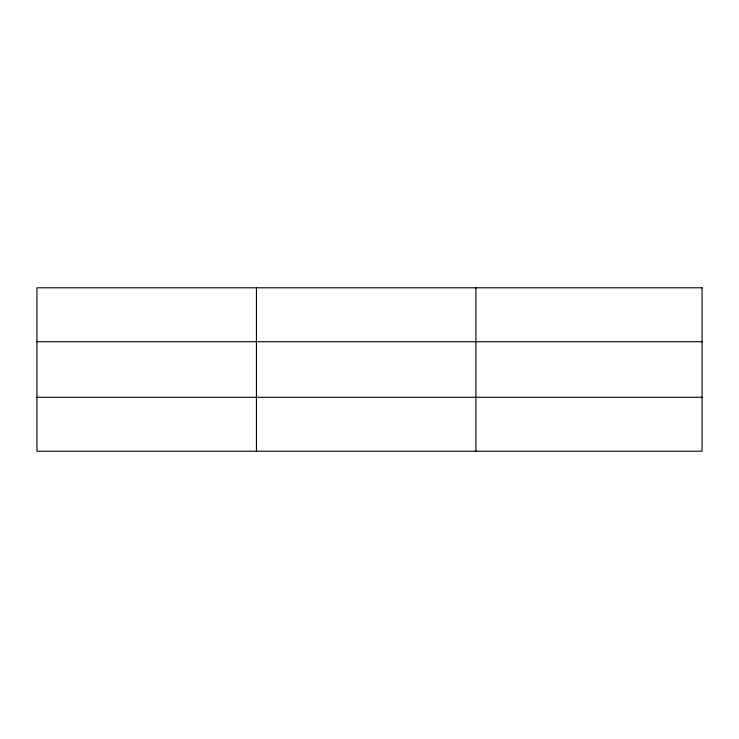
<?xml version="1.0" encoding="UTF-8"?>
<svg xmlns="http://www.w3.org/2000/svg" width="739" height="739" viewBox="0 0 739 739"><rect width="100%" height="100%" fill="white"/><g stroke="black" fill="none" stroke-linecap="round" stroke-linejoin="round"><path stroke-width="1.11" d="M256.433 287.804L256.433 451.196M475.916 287.804L475.916 451.196M36.95 341.723L702.05 341.723M36.95 397.277L702.05 397.277M702.05 287.804L702.05 451.196L36.95 451.196L36.95 287.804L702.05 287.804"/></g></svg>
